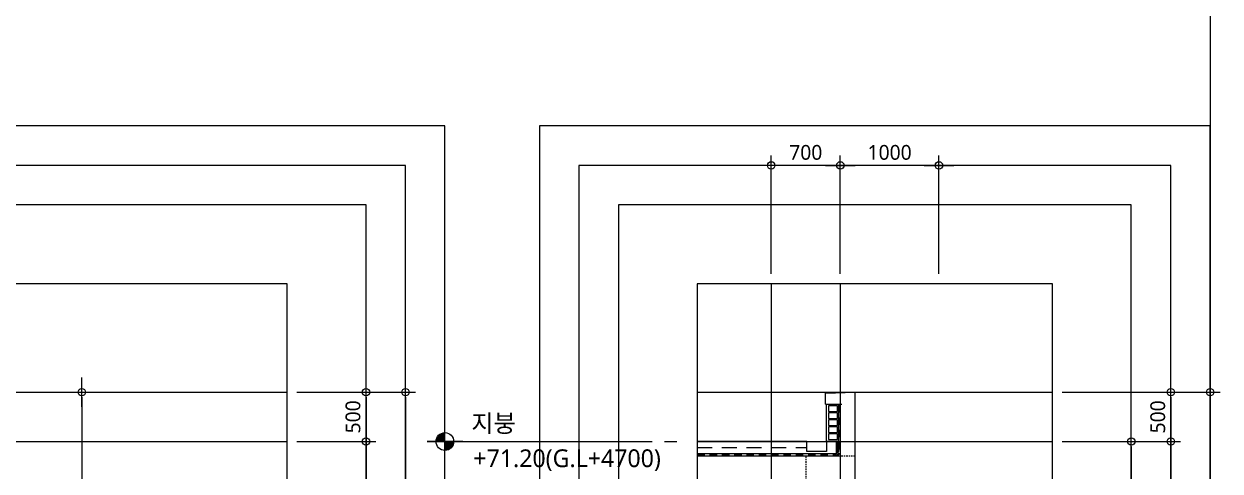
# Model space of a CAD drawing. Header units: millimetres. Extents: x 184384 to 428726, y 73696 to 101396.
# Drawn here: x 371442 to 383568, y 82946 to 87481 of the extents above; entities that cross this region are included whole.
import ezdxf

# ---------------------------------------------------------------- set-up
doc = ezdxf.new("R2010")
doc.units = ezdxf.units.MM
doc.header["$LTSCALE"] = 100
doc.header["$MEASUREMENT"] = 0
doc.header["$PDSIZE"] = -10
for name, pattern in [('CEN', [62, 60, -1, 0, -1]), ('HID', [2.5, 1.5, -1]), ('HIDDEN', [0.375, 0.25, -0.125])]:
    doc.linetypes.add(name, pattern=pattern)
doc.layers.get('0').update_dxf_attribs({"linetype": 'CONTINUOUS'})
doc.layers.get('DEFPOINTS').update_dxf_attribs({"color": 171, "linetype": 'CONTINUOUS'})
doc.layers.add('A-XXXX-HATC', color=8, linetype='CONTINUOUS', lineweight=18)
for name, color, linetype in [('CEN(ST)', 1, 'CEN'), ('CON', 2, 'CONTINUOUS'), ('FIN', 6, 'CONTINUOUS'), ('FIN-2', 251, 'CONTINUOUS'), ('INS', 251, 'CONTINUOUS'), ('NDIM', 7, 'CONTINUOUS'), ('SYM', 7, 'CONTINUOUS'), ('TEXT(AXIS)', 2, 'CONTINUOUS'), ('WAL', 3, 'CONTINUOUS'), ('wire-meshes', 1, 'CONTINUOUS'), ('방수', 8, 'HIDDEN')]:
    doc.layers.add(name, color=color, linetype=linetype)
doc.styles.add('CGS', font='cgse', dxfattribs={"bigfont": 'cgs'})
doc.styles.add('나눔바른고딕', font='NanumBarunGothic.ttf')
doc.dimstyles.new('NDIM 1200', dxfattribs={"dimscale": 500, "dimtxt": 3, "dimasz": 1, "dimexe": 2, "dimexo": 2, "dimgap": 1, "dimtad": 1, "dimdec": 0, "dimdsep": 46, "dimtxsty": 'CGS', "dimblk": 'DOT0', "dimcen": 1, "dimdle": 8, "dimclrd": 2, "dimclre": 2, "dimclrt": 2, "dimadec": 0, "dimazin": 0, "dimtfac": 1, "dimtdec": 0, "dimtix": 1, "dimtmove": 2, "dimatfit": 3, "dimldrblk": 'DOT0', "dimfxl": 1, "dimtolj": 1, "dimtzin": 0, "dimlwd": -1, "dimlwe": -1, "dimarcsym": 0})

# ---------------------------------------------------------------- blocks, each defined once
blk = doc.blocks.new('A$C19853FC8')
at = {"layer": 'SYM'}
for p, q in [((1800, 0), (1800, 3600)), ((3600, 1800), (0, 1800))]:
    blk.add_line(p, q, dxfattribs=at)
blk.add_circle((1800, 1800), 900, dxfattribs=at)
for points in [[(900, 1800), (1800, 2700), (914, 1959), (1643, 2686)], [(914, 1959), (1643, 2686), (954, 2112), (1492, 2646)], [(954, 2112), (1492, 2646), (1025, 2260), (1346, 2576)], [(1025, 2260), (1346, 2576), (1109, 2378), (1222, 2491)], [(1800, 900), (2700, 1800), (1959, 914), (2686, 1643)], [(1959, 914), (2686, 1643), (2112, 954), (2646, 1492)], [(2112, 954), (2646, 1492), (2260, 1025), (2576, 1346)], [(2260, 1025), (2576, 1346), (2378, 1109), (2491, 1222)]]:
    blk.add_solid(points, dxfattribs=at)
at = {"layer": 'SYM', "linetype": 'Continuous'}
for points in [[(1800, 2700), (1800, 1800), (900, 1800)], [(2700, 1800), (1800, 900), (1800, 1800)]]:
    blk.add_solid(points, dxfattribs=at)
blk = doc.blocks.new('DOT0')
blk.add_line((-3, 0), (3, 0))
at = {"color": 6}
blk.add_circle((0, 0), 0.75, dxfattribs=at)
blk = doc.blocks.new('*D340')
at = {"layer": 'DEFPOINTS', "color": 0, "ltscale": 0.4, "transparency": 16777216}
for p in [(374110, 83746), (374110, 78546), (375310, 78546)]:
    blk.add_point(p, dxfattribs=at)
at = {"layer": 'NDIM', "ltscale": 0.4, "transparency": 16777216}
for p, q in [((374210, 83746), (375410, 83746)), ((375310, 83696), (375310, 78596)), ((374210, 78546), (375410, 78546))]:
    blk.add_line(p, q, dxfattribs=at)
at = {"layer": 'NDIM', "ltscale": 0.4, "transparency": 16777216, "xscale": 50, "yscale": 50, "zscale": 50}
for p, rotation in [((375310, 83746), 90), ((375310, 78546), 270)]:
    blk.add_blockref('DOT0', p, dxfattribs=dict(at, rotation=rotation))
at = {"layer": 'NDIM', "ltscale": 0.4, "transparency": 16777216, "insert": (375178, 81146), "char_height": 150, "attachment_point": 5, "rotation": 90, "style": '나눔바른고딕'}
blk.add_mtext('\\A1;5200', dxfattribs=at)
blk = doc.blocks.new('*D343')
at = {"layer": 'DEFPOINTS', "color": 0, "ltscale": 0.4, "transparency": 16777216}
for p in [(374110, 83246), (374110, 79096), (374910, 79096)]:
    blk.add_point(p, dxfattribs=at)
at = {"layer": 'NDIM', "ltscale": 0.4, "transparency": 16777216}
for p, q in [((374210, 83246), (375010, 83246)), ((374910, 83196), (374910, 79146)), ((374210, 79096), (375010, 79096))]:
    blk.add_line(p, q, dxfattribs=at)
at = {"layer": 'NDIM', "ltscale": 0.4, "transparency": 16777216, "xscale": 50, "yscale": 50, "zscale": 50}
for p, rotation in [((374910, 83246), 90), ((374910, 79096), 270)]:
    blk.add_blockref('DOT0', p, dxfattribs=dict(at, rotation=rotation))
at = {"layer": 'NDIM', "ltscale": 0.4, "transparency": 16777216, "insert": (374778, 81171), "char_height": 150, "attachment_point": 5, "rotation": 90, "style": '나눔바른고딕'}
blk.add_mtext('\\A1;4150', dxfattribs=at)
blk = doc.blocks.new('*D344')
at = {"layer": 'DEFPOINTS', "color": 0, "ltscale": 0.4, "transparency": 16777216}
for p in [(374110, 83746), (374110, 83246), (374910, 83246)]:
    blk.add_point(p, dxfattribs=at)
at = {"layer": 'NDIM', "ltscale": 0.4, "transparency": 16777216}
for p, q in [((374210, 83746), (375010, 83746)), ((374910, 83696), (374910, 83296)), ((374210, 83246), (375010, 83246))]:
    blk.add_line(p, q, dxfattribs=at)
at = {"layer": 'NDIM', "ltscale": 0.4, "transparency": 16777216, "xscale": 50, "yscale": 50, "zscale": 50}
for p, rotation in [((374910, 83746), 90), ((374910, 83246), 270)]:
    blk.add_blockref('DOT0', p, dxfattribs=dict(at, rotation=rotation))
at = {"layer": 'NDIM', "ltscale": 0.4, "transparency": 16777216, "insert": (374778, 83496), "char_height": 150, "attachment_point": 5, "rotation": 90, "style": '나눔바른고딕'}
blk.add_mtext('\\A1;500', dxfattribs=at)
blk = doc.blocks.new('*D353')
at = {"layer": 'DEFPOINTS', "color": 0, "ltscale": 0.4, "transparency": 16777216}
for p in [(371268, 83746), (371268, 81396), (372028, 81396)]:
    blk.add_point(p, dxfattribs=at)
at = {"layer": 'NDIM', "ltscale": 0.4, "transparency": 16777216}
for p, q in [((371368, 83746), (372128, 83746)), ((372028, 83696), (372028, 81446)), ((371368, 81396), (372128, 81396))]:
    blk.add_line(p, q, dxfattribs=at)
at = {"layer": 'NDIM', "ltscale": 0.4, "transparency": 16777216, "xscale": 50, "yscale": 50, "zscale": 50}
for p, rotation in [((372028, 83746), 90), ((372028, 81396), 270)]:
    blk.add_blockref('DOT0', p, dxfattribs=dict(at, rotation=rotation))
at = {"layer": 'NDIM', "ltscale": 0.4, "transparency": 16777216, "insert": (371897, 82571), "char_height": 150, "attachment_point": 5, "rotation": 90, "style": '나눔바른고딕'}
blk.add_mtext('\\A1;2350', dxfattribs=at)
blk = doc.blocks.new('*D438')
at = {"layer": 'DEFPOINTS', "color": 0, "ltscale": 0.4, "transparency": 16777216}
for p in [(379018, 86046), (379018, 84846), (379718, 84846)]:
    blk.add_point(p, dxfattribs=at)
at = {"layer": 'NDIM', "ltscale": 0.4, "transparency": 16777216}
for p, q in [((379018, 84946), (379018, 86146)), ((379718, 84946), (379718, 86146)), ((379668, 86046), (379068, 86046))]:
    blk.add_line(p, q, dxfattribs=at)
at = {"layer": 'NDIM', "ltscale": 0.4, "transparency": 16777216, "xscale": 50, "yscale": 50, "zscale": 50, "rotation": 180}
blk.add_blockref('DOT0', (379018, 86046), dxfattribs=at)
at = {"layer": 'NDIM', "ltscale": 0.4, "transparency": 16777216, "xscale": 50, "yscale": 50, "zscale": 50}
blk.add_blockref('DOT0', (379718, 86046), dxfattribs=at)
at = {"layer": 'NDIM', "ltscale": 0.4, "transparency": 16777216, "insert": (379368, 86177), "char_height": 150, "attachment_point": 5, "style": '나눔바른고딕'}
blk.add_mtext('\\A1;700', dxfattribs=at)
blk = doc.blocks.new('*D437')
at = {"layer": 'DEFPOINTS', "color": 0, "ltscale": 0.4, "transparency": 16777216}
for p in [(379718, 86046), (379718, 84846), (380718, 84846)]:
    blk.add_point(p, dxfattribs=at)
at = {"layer": 'NDIM', "ltscale": 0.4, "transparency": 16777216}
for p, q in [((379718, 84946), (379718, 86146)), ((380718, 84946), (380718, 86146)), ((380668, 86046), (379768, 86046))]:
    blk.add_line(p, q, dxfattribs=at)
at = {"layer": 'NDIM', "ltscale": 0.4, "transparency": 16777216, "xscale": 50, "yscale": 50, "zscale": 50, "rotation": 180}
blk.add_blockref('DOT0', (379718, 86046), dxfattribs=at)
at = {"layer": 'NDIM', "ltscale": 0.4, "transparency": 16777216, "xscale": 50, "yscale": 50, "zscale": 50}
blk.add_blockref('DOT0', (380718, 86046), dxfattribs=at)
at = {"layer": 'NDIM', "ltscale": 0.4, "transparency": 16777216, "insert": (380218, 86177), "char_height": 150, "attachment_point": 5, "style": '나눔바른고딕'}
blk.add_mtext('\\A1;1000', dxfattribs=at)
blk = doc.blocks.new('*D439')
at = {"layer": 'DEFPOINTS', "color": 0, "ltscale": 0.4, "transparency": 16777216}
for p in [(381868, 83746), (381868, 78546), (383468, 78546)]:
    blk.add_point(p, dxfattribs=at)
at = {"layer": 'NDIM', "ltscale": 0.4, "transparency": 16777216}
for p, q in [((381968, 83746), (383568, 83746)), ((383468, 83696), (383468, 78596)), ((381968, 78546), (383568, 78546))]:
    blk.add_line(p, q, dxfattribs=at)
at = {"layer": 'NDIM', "ltscale": 0.4, "transparency": 16777216, "xscale": 50, "yscale": 50, "zscale": 50}
for p, rotation in [((383468, 83746), 90), ((383468, 78546), 270)]:
    blk.add_blockref('DOT0', p, dxfattribs=dict(at, rotation=rotation))
at = {"layer": 'NDIM', "ltscale": 0.4, "transparency": 16777216, "insert": (383337, 81146), "char_height": 150, "attachment_point": 5, "rotation": 90, "style": '나눔바른고딕'}
blk.add_mtext('\\A1;5200', dxfattribs=at)
blk = doc.blocks.new('*D442')
at = {"layer": 'DEFPOINTS', "color": 0, "ltscale": 0.4, "transparency": 16777216}
for p in [(381868, 83246), (381868, 79096), (383068, 79096)]:
    blk.add_point(p, dxfattribs=at)
at = {"layer": 'NDIM', "ltscale": 0.4, "transparency": 16777216}
for p, q in [((381968, 83246), (383168, 83246)), ((383068, 83196), (383068, 79146)), ((381968, 79096), (383168, 79096))]:
    blk.add_line(p, q, dxfattribs=at)
at = {"layer": 'NDIM', "ltscale": 0.4, "transparency": 16777216, "xscale": 50, "yscale": 50, "zscale": 50}
for p, rotation in [((383068, 83246), 90), ((383068, 79096), 270)]:
    blk.add_blockref('DOT0', p, dxfattribs=dict(at, rotation=rotation))
at = {"layer": 'NDIM', "ltscale": 0.4, "transparency": 16777216, "insert": (382937, 81171), "char_height": 150, "attachment_point": 5, "rotation": 90, "style": '나눔바른고딕'}
blk.add_mtext('\\A1;4150', dxfattribs=at)
blk = doc.blocks.new('*D443')
at = {"layer": 'DEFPOINTS', "color": 0, "ltscale": 0.4, "transparency": 16777216}
for p in [(381868, 83746), (381868, 83246), (383068, 83246)]:
    blk.add_point(p, dxfattribs=at)
at = {"layer": 'NDIM', "ltscale": 0.4, "transparency": 16777216}
for p, q in [((381968, 83746), (383168, 83746)), ((383068, 83696), (383068, 83296)), ((381968, 83246), (383168, 83246))]:
    blk.add_line(p, q, dxfattribs=at)
at = {"layer": 'NDIM', "ltscale": 0.4, "transparency": 16777216, "xscale": 50, "yscale": 50, "zscale": 50}
for p, rotation in [((383068, 83746), 90), ((383068, 83246), 270)]:
    blk.add_blockref('DOT0', p, dxfattribs=dict(at, rotation=rotation))
at = {"layer": 'NDIM', "ltscale": 0.4, "transparency": 16777216, "insert": (382937, 83496), "char_height": 150, "attachment_point": 5, "rotation": 90, "style": '나눔바른고딕'}
blk.add_mtext('\\A1;500', dxfattribs=at)
blk = doc.blocks.new('*D445')
at = {"layer": 'DEFPOINTS', "color": 0, "ltscale": 0.4, "transparency": 16777216}
for p in [(381868, 83246), (381868, 81796), (382668, 81796)]:
    blk.add_point(p, dxfattribs=at)
at = {"layer": 'NDIM', "ltscale": 0.4, "transparency": 16777216}
for p, q in [((381968, 83246), (382768, 83246)), ((382668, 83196), (382668, 81846)), ((381968, 81796), (382768, 81796))]:
    blk.add_line(p, q, dxfattribs=at)
at = {"layer": 'NDIM', "ltscale": 0.4, "transparency": 16777216, "xscale": 50, "yscale": 50, "zscale": 50}
for p, rotation in [((382668, 83246), 90), ((382668, 81796), 270)]:
    blk.add_blockref('DOT0', p, dxfattribs=dict(at, rotation=rotation))
at = {"layer": 'NDIM', "ltscale": 0.4, "transparency": 16777216, "insert": (382537, 82521), "char_height": 150, "attachment_point": 5, "rotation": 90, "style": '나눔바른고딕'}
blk.add_mtext('\\A1;1450', dxfattribs=at)

msp = doc.modelspace()

# ---------------------------------------------------------------- hatches: boundary and pattern name
at = {"layer": 'A-XXXX-HATC', "ltscale": 0.1}
h = msp.add_hatch(dxfattribs=at)
h.set_pattern_fill('ANSI37', color=256, scale=100)
h.set_pattern_definition([(45, (-34839924.6, 1127164.722), (-8.838834765, 8.838834765), []), (135, (-34839924.6, 1127164.722), (-8.838834765, -8.838834765), [])])
edge = h.paths.add_edge_path()
edge.add_line((379678.1, 83245.8), (379678.1, 83125.8))
edge.add_line((379678.1, 83125.8), (379679.3, 83125.8))
edge.add_line((379679.3, 83125.8), (379698.1, 83144.6))
edge.add_line((379698.1, 83144.6), (379698.1, 83245.9))
edge.add_line((379698.1, 83245.9), (379678.1, 83245.8))

# ---------------------------------------------------------------- linework, layer by layer
at = {"layer": 'CEN(ST)'}
for points in [[(379018.1, 84845.8), (379018.1, 75695.8)], [(379718.1, 84845.8), (379718.1, 75695.8)], [(350368.1, 83745.8), (374109.8, 83745.8)], [(378268.1, 83745.8), (381868.1, 83745.8)], [(350368.1, 83245.8), (374109.8, 83245.8)], [(378268.1, 83245.8), (381868.1, 83245.8)]]:
    msp.add_lwpolyline(points, dxfattribs=at)
at = {"layer": 'CON', "ltscale": 10000}
for p, q in [((379568.1, 83735.8), (379868.1, 83745.8)), ((379568.1, 83625.8), (379733.1, 83625.8)), ((379718.1, 83617.2), (379718.1, 83095.8))]:
    msp.add_line(p, q, dxfattribs=at)
at = {"layer": 'CON', "ltscale": 5}
for p, q in [((379568.1, 83625.8), (379568.1, 83735.8)), ((379718.1, 83617.2), (379733.1, 83625.8))]:
    msp.add_line(p, q, dxfattribs=at)
at = {"layer": 'CON', "ltscale": 1000}
for points in [[(379868.1, 81795.8), (379868.1, 83745.8)], [(379718.1, 83095.8), (378268.1, 83095.8)]]:
    msp.add_lwpolyline(points, dxfattribs=at)
at = {"layer": 'DEFPOINTS', "ltscale": 1000}
msp.add_lwpolyline([(383468.1, 74095.8), (348768.1, 74095.8), (348768.1, 100995.8), (383468.1, 100995.8)], close=True, dxfattribs=at)
at = {"layer": 'DEFPOINTS'}
for points in [[(348768.1, 74095.8), (375709.8, 74095.8), (375709.8, 86445.8), (348768.1, 86445.8)], [(376668.1, 74095.8), (383468.1, 74095.8), (383468.1, 86445.8), (376668.1, 86445.8)], [(349168.1, 74495.8), (375309.8, 74495.8), (375309.8, 86045.8), (349168.1, 86045.8)], [(377068.1, 74495.8), (383068.1, 74495.8), (383068.1, 86045.8), (377068.1, 86045.8)], [(349568.1, 74895.8), (374909.8, 74895.8), (374909.8, 85645.8), (349568.1, 85645.8)], [(377468.1, 74895.8), (382668.1, 74895.8), (382668.1, 85645.8), (377468.1, 85645.8)], [(350368.1, 75695.8), (374109.8, 75695.8), (374109.8, 84845.8), (350368.1, 84845.8)], [(378268.1, 75695.8), (381868.1, 75695.8), (381868.1, 84845.8), (378268.1, 84845.8)]]:
    msp.add_lwpolyline(points, close=True, dxfattribs=at)
at = {"layer": 'DEFPOINTS', "linetype": 'HID', "ltscale": 0.1}
msp.add_lwpolyline([(379368.1, 82495.8), (379868.1, 82495.8), (379868.1, 83095.8), (379368.1, 83095.8)], close=True, dxfattribs=at)
at = {"layer": 'FIN', "ltscale": 5}
msp.add_line((379578.1, 83245.8), (379578.1, 83625.8), dxfattribs=at)
at = {"layer": 'FIN'}
msp.add_lwpolyline([(379698.1, 83245.8), (379578.1, 83245.8), (379578.1, 83145.8), (379378.1, 83145.8), (379378.1, 83245.8), (378268.1, 83245.8)], dxfattribs=at)
at = {"layer": 'FIN-2', "ltscale": 0.1}
for p, q in [((379698.1, 83625.8), (379698.1, 83144.6)), ((379678.1, 83125.8), (379678.1, 83245.8)), ((379698.1, 83144.6), (379679.3, 83125.8)), ((379718.1, 83126.3), (379687.6, 83095.8))]:
    msp.add_line(p, q, dxfattribs=at)
at = {"layer": 'FIN-2'}
msp.add_line((379713.1, 83617.6), (379733.1, 83625.8), dxfattribs=at)
at = {"layer": 'INS', "ltscale": 1000}
msp.add_line((378268.1, 83125.8), (379679.3, 83125.8), dxfattribs=at)
at = {"layer": 'SYM', "ltscale": 1000}
for p, q in [((375529.8, 83245.8), (377809.8, 83245.8)), ((377936.1, 83245.8), (378062.5, 83245.8))]:
    msp.add_line(p, q, dxfattribs=at)
at = {"layer": 'WAL'}
for points in [[(379688.1, 83607.8), (379598.1, 83607.8), (379598.1, 83550.8), (379688.1, 83550.8)], [(379688.1, 83536.8), (379598.1, 83536.8), (379598.1, 83479.8), (379688.1, 83479.8)], [(379688.1, 83465.8), (379598.1, 83465.8), (379598.1, 83408.8), (379688.1, 83408.8)], [(379688.1, 83394.8), (379598.1, 83394.8), (379598.1, 83337.8), (379688.1, 83337.8)], [(379688.1, 83323.8), (379598.1, 83323.8), (379598.1, 83266.8), (379688.1, 83266.8)]]:
    msp.add_lwpolyline(points, close=True, dxfattribs=at)
at = {"layer": 'wire-meshes', "linetype": 'HID'}
msp.add_lwpolyline([(378268.1, 83185.8), (379378.1, 83185.8)], dxfattribs=at)
at = {"layer": '방수', "linetype": 'HID', "ltscale": 0.05}
msp.add_line((379708.1, 83615.6), (379733.1, 83625.8), dxfattribs=at)
at = {"layer": '방수', "linetype": 'HID', "ltscale": 0.5}
for p, q in [((379708.1, 83615.6), (379708.1, 83130.5)), ((378268.1, 83110.8), (379688.5, 83110.8)), ((379688.5, 83110.8), (379708.1, 83130.5))]:
    msp.add_line(p, q, dxfattribs=at)

# ---------------------------------------------------------------- block references
at = {"ltscale": 1000, "xscale": 0.1, "yscale": 0.1, "zscale": 0.1}
msp.add_blockref('A$C19853FC8', (375529.8, 83065.8), dxfattribs=at)

# ---------------------------------------------------------------- texts
at = {"layer": 'TEXT(AXIS)', "style": '나눔바른고딕'}
for s, p in [('지붕', (375976.7, 83340.3)), ('+71.20(G.L+4700)', (375997.8, 82986.3))]:
    msp.add_text(s, height=180, dxfattribs=at).set_placement(p)

# ---------------------------------------------------------------- dimensions: what is measured, and where the dimension line sits
at = {"layer": 'NDIM', "ltscale": 0.4}
for base, p1, p2, angle, picture, middle in [((379018.1, 86045.8), (379718.1, 84845.8), (379018.1, 84845.8), 180, '*D438', (379368.1, 86177.3)), ((379718.1, 86045.8), (380718.1, 84845.8), (379718.1, 84845.8), 180, '*D437', (380218.1, 86177.3)), ((372028.1, 81395.8), (371268.1, 83745.8), (371268.1, 81395.8), 270, '*D353', (371896.6, 82570.8)), ((375309.8, 78545.8), (374109.8, 83745.8), (374109.8, 78545.8), 270, '*D340', (375178.4, 81145.8)), ((374909.8, 83245.8), (374109.8, 83745.8), (374109.8, 83245.8), 270, '*D344', (374778.4, 83495.8)), ((383468.1, 78545.8), (381868.1, 83745.8), (381868.1, 78545.8), 270, '*D439', (383336.7, 81145.8)), ((383068.1, 83245.8), (381868.1, 83745.8), (381868.1, 83245.8), 270, '*D443', (382936.7, 83495.8)), ((374909.8, 79095.8), (374109.8, 83245.8), (374109.8, 79095.8), 270, '*D343', (374778.4, 81170.8)), ((383068.1, 79095.8), (381868.1, 83245.8), (381868.1, 79095.8), 270, '*D442', (382936.7, 81170.8)), ((382668.1, 81795.8), (381868.1, 83245.8), (381868.1, 81795.8), 270, '*D445', (382536.7, 82520.8))]:
    dim = msp.add_linear_dim(base=base, p1=p1, p2=p2, angle=angle, dimstyle='NDIM 1200', override={"dimscale": 50, "dimtxsty": '나눔바른고딕', "dimclrd": 256, "dimclre": 256, "dimclrt": 256}, dxfattribs=at)
    dim.commit()
    dim.dimension.update_dxf_attribs({"geometry": picture, "text_midpoint": middle})

doc.saveas('drawing.dxf')
